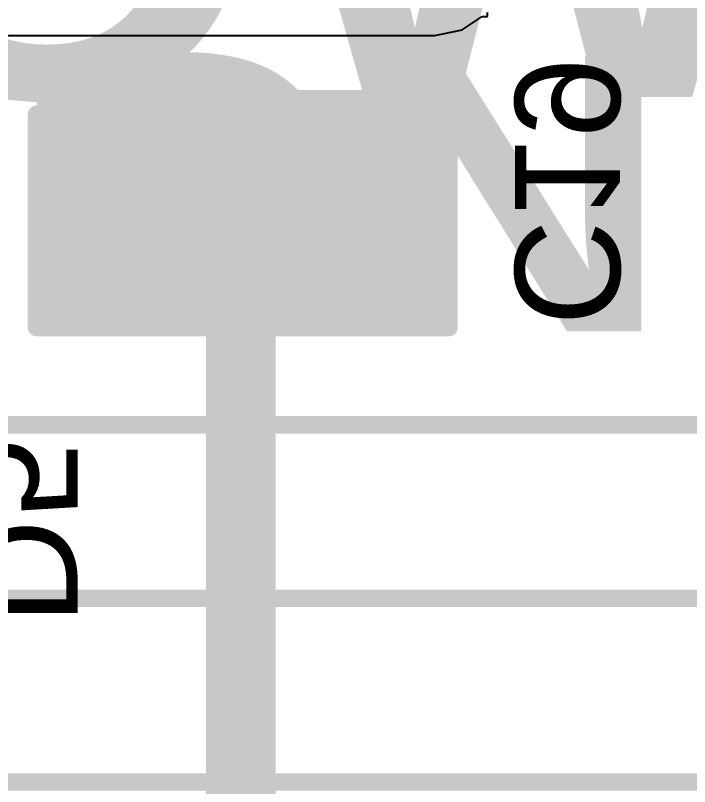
# Model space of a CAD drawing. Header units: inches. Extents: x 0 to 198, y 0 to 199.
# Drawn here: x 4.5844 to 4.7773, y 0.2926 to 0.5133 of the extents above; entities that cross this region are included whole.
import ezdxf

# ---------------------------------------------------------------- set-up
doc = ezdxf.new("R2010")
doc.units = ezdxf.units.IN
doc.header["$MEASUREMENT"] = 0
for name, color, linetype in [('Bottom Layer', 5, 'Continuous'), ('Bottom Overlay', 54, 'Continuous'), ('Bottom Paste', 16, 'Continuous'), ('Bottom Solder', 6, 'Continuous'), ('Top Overlay', 2, 'Continuous')]:
    doc.layers.add(name, color=color, linetype=linetype)
doc.styles.add('Arial', font='', dxfattribs={"height": 0.2})
doc.styles.add('Arial Black_Bold', font='', dxfattribs={"height": 0.2})
doc.styles.get('Arial').set_extended_font_data('Arial')
doc.styles.get('Arial Black_Bold').set_extended_font_data('Arial Black', bold=True)

# ---------------------------------------------------------------- blocks, each defined once
blk = doc.blocks.new('DB128L_5_08_2P_GN_S_222')
at = {"layer": 'Top Overlay'}
for points in [[(0.19646, -0.09853, 0.005, 0.005, 0), (-0.19512, -0.09853, 0.005, 0.005, 0)], [(0.19646, -0.15111, 0.005, 0.005, 0), (-0.19646, -0.15111, 0.005, 0.005, 0)], [(0.02352, -0.15111, 0.005, 0.005, 0), (0.01862, -0.15111, 0.005, 0.005, 0)], [(0.20079, -0.20079, 0.005, 0.005, 0), (-0.20079, -0.20079, 0.005, 0.005, 0)]]:
    blk.add_lwpolyline(points, format="xyseb", dxfattribs=at)
for points in [[(0.01737, -0.15111, 0.0025, 0.0025, 1), (0.01987, -0.15111, 0.0025, 0.0025, 1)], [(0.02227, -0.15111, 0.0025, 0.0025, 1), (0.02477, -0.15111, 0.0025, 0.0025, 1)]]:
    blk.add_lwpolyline(points, format="xyseb", close=True, dxfattribs=at)
blk = doc.blocks.new('C___1210_B_358')
at = {"layer": 'Bottom Layer'}
for points in [[(-0.08, 0.055), (-0.02, 0.055), (-0.02, -0.055), (-0.08, -0.055)], [(0.02, 0.055), (0.08, 0.055), (0.08, -0.055), (0.02, -0.055)]]:
    blk.add_hatch(color=5, dxfattribs=at).paths.add_polyline_path(points)
at = {"layer": 'Bottom Paste'}
for points in [[(-0.08, 0.055), (-0.02, 0.055), (-0.02, -0.055), (-0.08, -0.055)], [(0.02, 0.055), (0.08, 0.055), (0.08, -0.055), (0.02, -0.055)]]:
    blk.add_hatch(color=16, dxfattribs=at).paths.add_polyline_path(points)
at = {"layer": 'Bottom Solder'}
for points in [[(-0.084, 0.059), (-0.016, 0.059), (-0.016, -0.059), (-0.084, -0.059)], [(0.016, 0.059), (0.084, 0.059), (0.084, -0.059), (0.016, -0.059)]]:
    blk.add_hatch(color=6, dxfattribs=at).paths.add_polyline_path(points)
at = {"layer": 'Bottom Overlay'}
for points in [[(-0.084, 0.059, 0.005, 0.005, 0), (-0.084, -0.059, 0.005, 0.005, 0)], [(-0.084, 0.059, 0.005, 0.005, 0), (-0.023, 0.059, 0.005, 0.005, 0)], [(0.023, 0.059, 0.005, 0.005, 0), (0.084, 0.059, 0.005, 0.005, 0)], [(0.084, 0.059, 0.005, 0.005, 0), (0.084, -0.059, 0.005, 0.005, 0)], [(-0.084, -0.059, 0.005, 0.005, 0), (-0.023, -0.059, 0.005, 0.005, 0)], [(0.023, -0.059, 0.005, 0.005, 0), (0.084, -0.059, 0.005, 0.005, 0)]]:
    blk.add_lwpolyline(points, format="xyseb", dxfattribs=at)
for points in [[(-0.08525, 0.059, 0.0025, 0.0025, 1), (-0.08275, 0.059, 0.0025, 0.0025, 1)], [(-0.08525, 0.059, 0.0025, 0.0025, 1), (-0.08275, 0.059, 0.0025, 0.0025, 1)], [(-0.02425, 0.059, 0.0025, 0.0025, 1), (-0.02175, 0.059, 0.0025, 0.0025, 1)], [(0.02175, 0.059, 0.0025, 0.0025, 1), (0.02425, 0.059, 0.0025, 0.0025, 1)], [(0.08275, 0.059, 0.0025, 0.0025, 1), (0.08525, 0.059, 0.0025, 0.0025, 1)], [(0.08275, 0.059, 0.0025, 0.0025, 1), (0.08525, 0.059, 0.0025, 0.0025, 1)], [(-0.08525, -0.059, 0.0025, 0.0025, 1), (-0.08275, -0.059, 0.0025, 0.0025, 1)], [(-0.08525, -0.059, 0.0025, 0.0025, 1), (-0.08275, -0.059, 0.0025, 0.0025, 1)], [(-0.02425, -0.059, 0.0025, 0.0025, 1), (-0.02175, -0.059, 0.0025, 0.0025, 1)], [(0.02175, -0.059, 0.0025, 0.0025, 1), (0.02425, -0.059, 0.0025, 0.0025, 1)], [(0.08275, -0.059, 0.0025, 0.0025, 1), (0.08525, -0.059, 0.0025, 0.0025, 1)], [(0.08275, -0.059, 0.0025, 0.0025, 1), (0.08525, -0.059, 0.0025, 0.0025, 1)]]:
    blk.add_lwpolyline(points, format="xyseb", close=True, dxfattribs=at)

msp = doc.modelspace()

# ---------------------------------------------------------------- linework, layer by layer
at = {"layer": 'Bottom Layer'}
for p, q in [((4.71225, 0.50918), (4.718, 0.51302)), ((4.718, 0.51302), (4.71945, 0.51302)), ((4.71945, 0.51302), (4.71945, 0.51418)), ((4.57465, 0.50762), (4.70445, 0.50762)), ((4.70445, 0.50762), (4.71225, 0.50918))]:
    msp.add_line(p, q, dxfattribs=at)
msp.add_lwpolyline([(4.64891, 0.19538, 0.02, 0.02, 0), (4.64891, 0.45747, 0.02, 0.02, 0)], format="xyseb", dxfattribs=at)
msp.add_lwpolyline([(4.64391, 0.45747, 0.01, 0.01, 1), (4.65391, 0.45747, 0.01, 0.01, 1)], format="xyseb", close=True, dxfattribs=at)

# ---------------------------------------------------------------- block references
for name, p, rotation in [('C___1210_B_358', (4.64945, 0.50801), 90), ('DB128L_5_08_2P_GN_S_222', (4.74891, 0.19538), 180)]:
    msp.add_blockref(name, p, dxfattribs=dict(rotation=rotation))

# ---------------------------------------------------------------- texts
at = {"layer": 'Bottom Overlay', "style": 'Arial', "text_generation_flag": 2}
for s, p in [('C19', (4.72736, 0.42449)), ('D5', (4.57222, 0.33888))]:
    msp.add_text(s, height=0.03, rotation=270, dxfattribs=at).set_placement(p)
at = {"layer": 'Top Overlay', "style": 'Arial Black_Bold'}
for s, height, p in [('DC POWER OUT', 0.1, (4.14934, 0.48994)), ('GND', 0.07874, (4.58315, 0.42291))]:
    msp.add_text(s, height=height, rotation=360, dxfattribs=at).set_placement(p)

doc.saveas('drawing.dxf')
